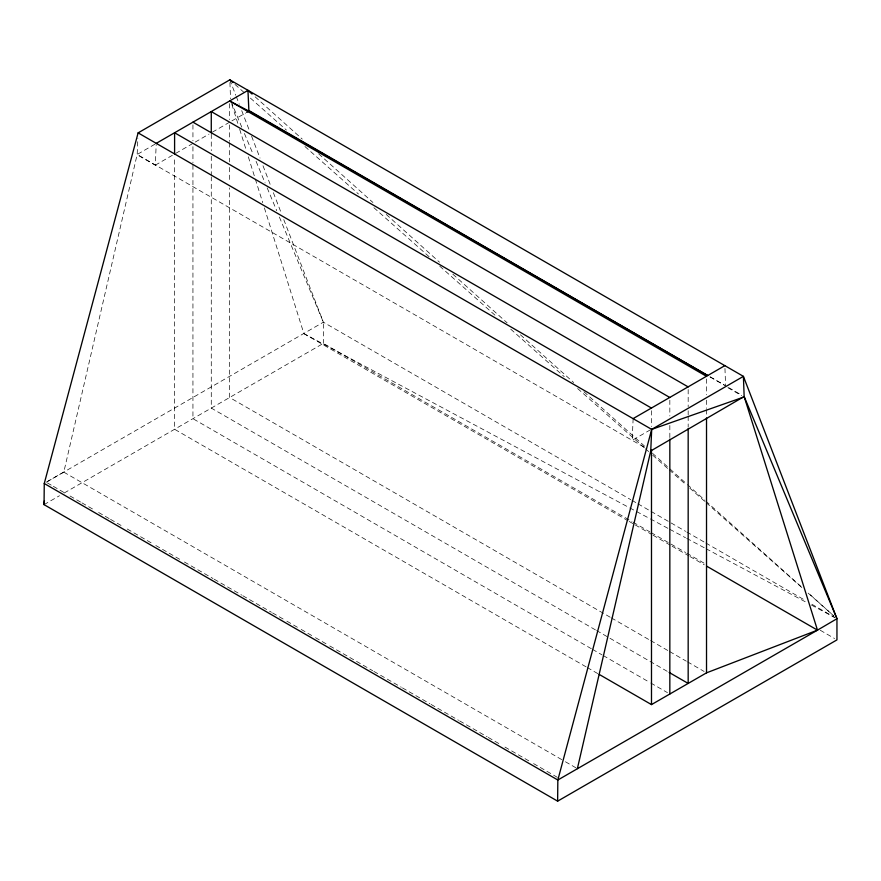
<?xml version="1.0" encoding="UTF-8"?>
<svg xmlns="http://www.w3.org/2000/svg" width="881" height="881" viewBox="0 0 881 881"><rect width="100%" height="100%" fill="white"/><g stroke="black" fill="none" stroke-linecap="round" stroke-linejoin="round"><path stroke-width="0.66" stroke-dasharray="4.41 3.3" d="M46.197 482.226L63.795 472.139L137.161 154.45L137.888 138.273M154.913 144.209L136.94 154.604L155.276 165.199L156.19 144.693M633.142 418.596L632.184 440.335L644.936 447.636M47.387 481.533L323.371 322.193L630.807 499.692M155.276 165.199L172.324 155.331M175.737 153.36L192.939 143.416L192.939 162.677M195.23 142.083L208.984 134.121M212.42 132.139L229.622 122.184M44.05 504.637L59.501 495.717M64.258 492.975L323.371 343.381L631.996 521.563M650.354 429.84L632.184 440.335L137.161 154.45M231.901 120.884L245.557 113.065M264.388 207.916L303.901 333.635L628.571 507.269M629.783 507.919L649.176 518.281M650.387 518.931L668.558 528.655M669.769 529.305L685.517 537.718M686.728 538.368L704.899 548.092M706.11 548.742L806.666 602.516M811.511 605.104L834.527 617.416M710.097 376.881L725.592 385.823L724.953 368.335M710.097 376.892L724.402 385.14M728.73 387.651L741.769 395.173M727.904 387.717L741.659 395.657M631.996 500.386L636.765 503.128M637.954 503.822L649.87 510.705M651.059 511.387L685.616 531.342M686.806 532.025L704.679 542.344M705.879 543.037L805.972 600.82M811.93 604.267L834.571 617.339M633.186 522.246L649.87 531.882M651.059 532.565L685.616 552.519M686.806 553.202L704.679 563.521M820.266 630.256L834.571 638.516M303.901 333.635L628.01 520.759M629.199 521.453L633.968 524.206M635.168 524.889L651.841 534.525M653.041 535.207L670.915 545.526M672.104 546.22L688.788 555.845M689.977 556.539L704.271 564.787M610.181 617.218L229.622 397.507L229.622 187.939M611.37 617.911L649.429 639.881M650.619 640.564L668.459 650.861M669.648 651.555L686.299 661.168M687.488 661.851L704.139 671.465M595.413 629.871L211.275 408.09L211.275 176.85M596.602 630.554L667.952 671.751M591.338 648.702L192.939 418.684L192.939 164.053M592.528 649.385L602.042 654.88M603.232 655.563L649.616 682.346M650.806 683.028L667.457 692.642M586.074 666.84L174.592 429.278L174.592 156.774M587.264 667.534L597.968 673.712M63.795 472.139L564.269 761.085M565.459 761.779L577.374 768.65M47.387 482.909L52.155 485.662M53.345 486.345L65.26 493.228M70.028 495.981L80.755 502.17M81.944 502.864L93.86 509.736M98.628 512.489L109.354 518.689M110.543 519.372L122.459 526.254M127.227 529.007L151.058 542.762M155.827 545.515L179.658 559.27M184.426 562.023L213.026 578.542M214.215 579.224L241.625 595.049M242.815 595.732L271.414 612.251M272.603 612.934L285.708 620.499M286.898 621.193L300.014 628.759M301.203 629.441L314.308 637.018M315.497 637.701L328.613 645.266M329.802 645.96L372.696 670.727M373.885 671.41L401.296 687.235M402.485 687.918L429.895 703.743M431.084 704.437L458.494 720.262M459.684 720.944L487.094 736.769M488.283 737.452L500.199 744.335M504.967 747.088L528.798 760.843M533.567 763.596L557.398 777.361M234.974 84.411L246.295 94.454M250.413 98.11L286.424 130.08M304.947 146.521L358.457 194.007M373.896 207.707L429.465 257.032M439.751 266.161L497.38 317.314M510.749 329.186L564.258 376.683M577.639 388.554L644.529 447.922M645.553 448.825L648.636 451.568M652.755 455.224L668.194 468.923M669.219 469.837L685.682 484.451M689.801 488.107L705.24 501.807M706.265 502.721L802.987 588.574M808.141 593.133L833.867 615.973L808.273 592.979M255.138 96.833L302.249 139.099M318.636 153.79L372.927 202.487M386.241 214.435L439.509 262.219M452.823 274.156L507.115 322.853M520.429 334.802L573.696 382.574M583.938 391.77L645.399 446.898M652.568 453.33L668.965 468.031M669.989 468.945L686.376 483.647M687.4 484.561L704.811 500.188M705.835 501.102L802.117 587.473M231.163 101.789L241.768 127.128M244.411 133.46L252.891 153.723M256.074 161.322L265.082 182.863M267.196 187.928L276.733 210.724M279.387 217.056L323.371 322.193L323.371 343.381M229.831 79.841L235.767 95.236M236.262 96.514L239.236 104.211M241.713 110.621L249.631 131.137M251.614 136.269L260.027 158.062M262.99 165.76L270.908 186.276M273.385 192.686L281.303 213.202M283.781 219.611L323.371 322.193M231.868 104.454L238.046 124.1M239.687 129.331L246.273 150.288M248.332 156.84L254.917 177.786M255.336 179.096L262.736 202.674M229.93 82.539L230.514 98.683M706.518 378.962L706.518 394.776M706.518 400.15L706.518 408.377M706.518 409.742L706.518 416.603M688.171 389.545L688.171 406.692M688.171 410.744L688.171 414.852M688.171 416.228L688.171 427.186M669.835 400.139L669.835 415.953M669.835 425.446L669.835 437.78M651.488 410.722L651.488 426.547M229.622 103.639L229.622 119.541M229.622 124.926L229.622 141.367M229.622 142.733L229.622 161.906M229.622 167.39L229.622 182.455M211.275 134.176L211.275 150.695M211.275 156.201L211.275 175.473M192.939 124.827L192.939 140.751"/><path stroke-width="1.32" d="M44.05 504.637L44.259 483.504L138.119 132.877L229.831 79.841L743.41 376.363L836.95 618.715L836.95 639.892L557.629 801.159L44.05 504.637L44.424 500.683M557.629 801.159L557.838 780.015L651.698 429.388L743.41 376.363L744.148 396.538L817.48 630.146L557.838 780.015L44.259 483.504M577.374 768.65L650.74 450.962L651.698 429.388L138.119 132.877M650.74 450.962L744.148 396.538L836.95 618.715L817.48 630.146L706.518 672.842L651.488 704.602L599.157 674.394M633.142 418.596L724.854 365.648M156.256 143.35L247.957 90.402L252.065 94.069M246.702 112.416L248.982 111.116L707.718 375.526L248.871 110.51L247.957 90.402M651.698 429.388L743.96 396.979M706.518 376.319L229.622 100.985L248.982 111.116L248.871 110.51M688.171 386.913L211.275 111.579L211.275 132.8M192.939 122.162L669.835 397.496M651.488 408.09L174.592 132.756L174.592 154.021M706.661 566.164L817.48 630.146M669.142 672.445L688.171 683.425L688.171 428.562M229.831 79.841L232.925 82.583M706.518 417.968L706.518 672.842M669.835 439.145L669.835 694.019M651.488 449.739L651.488 704.602"/></g></svg>
